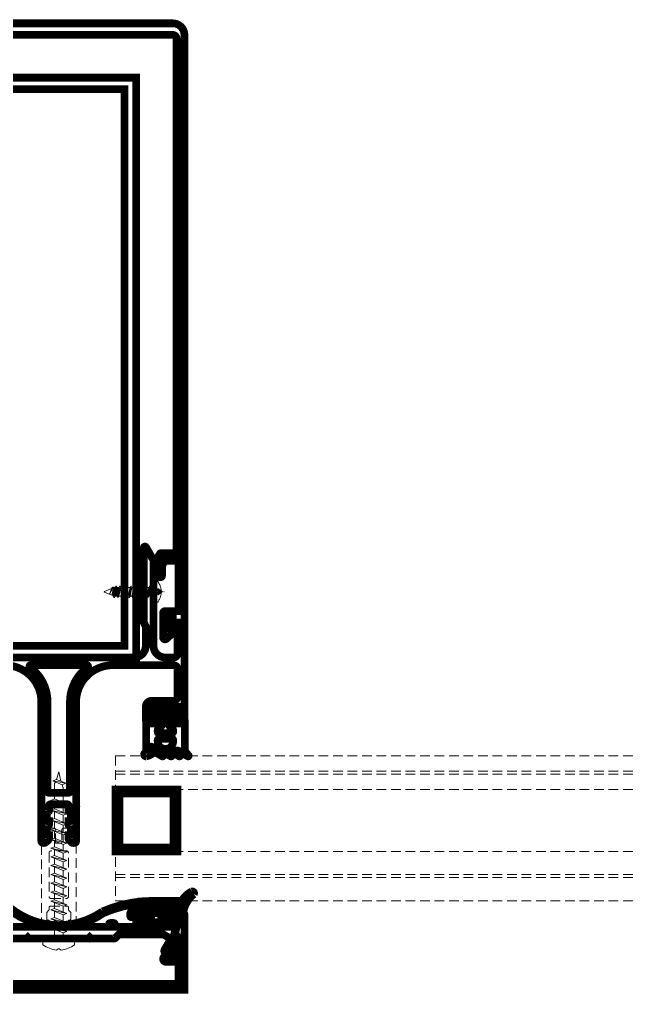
# Model space of a CAD drawing. Extents: x -1457 to 23780, y -2071 to 4205.
# Drawn here: x 8799.82 to 8815.54, y 319.9 to 345.1 of the extents above; entities that cross this region are included whole.
import ezdxf

# ---------------------------------------------------------------- set-up
doc = ezdxf.new("R2010")
doc.units = 0
doc.header["$MEASUREMENT"] = 0
doc.linetypes.add('HIDDEN', pattern=[0.375, 0.25, -0.125])
doc.layers.get('0').update_dxf_attribs({"color": 9, "lineweight": 9})
doc.layers.add('M-TEFRIS2-015', color=129, linetype='Continuous', lineweight=9)

# ---------------------------------------------------------------- blocks, each defined once
blk = doc.blocks.new('vid u')
at = {"lineweight": 5, "ltscale": 0.5}
for p, q in [((-18170.57, 6486.66), (-18169.57, 6487.03)), ((-18167.16, 6486.01), (-18170.57, 6486.66)), ((-18168.16, 6485.65), (-18170.57, 6486.66)), ((-18169.01, 6488.98), (-18169.59, 6487.02)), ((-18169.57, 6487.03), (-18167.16, 6486.01)), ((-18169.01, 6488.98), (-18168.46, 6486.56)), ((-18171.11, 6484.16), (-18170.11, 6484.53)), ((-18167.91, 6482.87), (-18171.11, 6484.16)), ((-18166.91, 6483.23), (-18171.11, 6484.16)), ((-18170.11, 6484.53), (-18170.11, 6485.84)), ((-18170.11, 6484.53), (-18166.91, 6483.23)), ((-18170.11, 6484.53), (-18166.91, 6483.23)), ((-18169.89, 6486.38), (-18170.1, 6485.93)), ((-18167.16, 6486.01), (-18168.16, 6485.65)), ((-18168.16, 6485.65), (-18167.93, 6484.98)), ((-18167.91, 6483.64), (-18167.91, 6484.91)), ((-18171.11, 6481.61), (-18170.11, 6481.97)), ((-18167.91, 6480.31), (-18171.11, 6481.61)), ((-18166.91, 6480.68), (-18171.11, 6481.61)), ((-18170.11, 6481.97), (-18170.11, 6483.76)), ((-18170.11, 6481.97), (-18166.91, 6480.68)), ((-18170.11, 6481.97), (-18166.91, 6480.68)), ((-18166.91, 6483.23), (-18167.91, 6482.87)), ((-18167.91, 6481.08), (-18167.91, 6482.87)), ((-18171.11, 6479.06), (-18170.11, 6479.42)), ((-18167.91, 6477.76), (-18171.11, 6479.06)), ((-18166.91, 6478.12), (-18171.11, 6479.06)), ((-18170.11, 6479.42), (-18170.11, 6481.2)), ((-18170.11, 6479.42), (-18166.91, 6478.12)), ((-18170.11, 6479.42), (-18166.91, 6478.12)), ((-18166.91, 6480.68), (-18167.91, 6480.31)), ((-18167.91, 6478.53), (-18167.91, 6480.31)), ((-18171.11, 6476.5), (-18170.11, 6476.87)), ((-18167.91, 6475.2), (-18171.11, 6476.5)), ((-18166.91, 6475.57), (-18171.11, 6476.5)), ((-18170.11, 6476.87), (-18170.11, 6478.65)), ((-18170.11, 6476.87), (-18166.91, 6475.57)), ((-18170.11, 6476.87), (-18166.91, 6475.57)), ((-18166.91, 6478.12), (-18167.91, 6477.76)), ((-18167.91, 6475.97), (-18167.91, 6477.76)), ((-18171.11, 6473.95), (-18170.11, 6474.31)), ((-18167.91, 6472.65), (-18171.11, 6473.95)), ((-18166.91, 6473.01), (-18171.11, 6473.95)), ((-18170.11, 6474.31), (-18170.11, 6476.1)), ((-18170.11, 6474.31), (-18166.91, 6473.01)), ((-18170.11, 6474.31), (-18166.91, 6473.01)), ((-18166.91, 6475.57), (-18167.91, 6475.2)), ((-18167.91, 6473.42), (-18167.91, 6475.2)), ((-18171.11, 6471.49), (-18170.11, 6471.86)), ((-18167.91, 6470.2), (-18171.11, 6471.49)), ((-18166.91, 6470.56), (-18171.11, 6471.49)), ((-18170.11, 6471.86), (-18170.11, 6473.54)), ((-18170.11, 6471.86), (-18166.91, 6470.56)), ((-18170.11, 6471.86), (-18166.91, 6470.56)), ((-18166.91, 6473.01), (-18167.91, 6472.65)), ((-18167.91, 6470.97), (-18167.91, 6472.65)), ((-18171.11, 6469.24), (-18170.11, 6469.6)), ((-18167.91, 6467.94), (-18171.11, 6469.24)), ((-18166.91, 6468.31), (-18171.11, 6469.24)), ((-18170.11, 6469.6), (-18170.11, 6471.14)), ((-18170.11, 6469.6), (-18166.91, 6468.31)), ((-18170.11, 6469.6), (-18166.91, 6468.31)), ((-18170.11, 6467.35), (-18170.11, 6468.89)), ((-18166.91, 6470.56), (-18167.91, 6470.2)), ((-18167.91, 6468.71), (-18167.91, 6470.2)), ((-18171.11, 6466.99), (-18170.11, 6467.35)), ((-18167.91, 6465.69), (-18171.11, 6466.99)), ((-18166.91, 6466.05), (-18171.11, 6466.99)), ((-18170.11, 6467.35), (-18166.91, 6466.05)), ((-18170.11, 6467.35), (-18166.91, 6466.05)), ((-18170.11, 6465.1), (-18170.11, 6466.63)), ((-18166.91, 6468.31), (-18167.91, 6467.94)), ((-18167.91, 6466.46), (-18167.91, 6467.94)), ((-18171.11, 6464.73), (-18170.11, 6465.1)), ((-18167.91, 6463.43), (-18171.11, 6464.73)), ((-18166.91, 6463.8), (-18171.11, 6464.73)), ((-18170.11, 6465.1), (-18166.91, 6463.8)), ((-18170.11, 6465.1), (-18166.91, 6463.8)), ((-18170.11, 6462.8), (-18170.11, 6464.38)), ((-18166.91, 6466.05), (-18167.91, 6465.69)), ((-18167.91, 6464.2), (-18167.91, 6465.69)), ((-18171.11, 6462.43), (-18170.11, 6462.8)), ((-18167.91, 6461.14), (-18171.11, 6462.43)), ((-18166.91, 6461.5), (-18171.11, 6462.43)), ((-18170.11, 6462.8), (-18166.91, 6461.5)), ((-18170.11, 6462.8), (-18166.91, 6461.5)), ((-18170.11, 6460.5), (-18170.11, 6462.03)), ((-18166.91, 6463.8), (-18167.91, 6463.43)), ((-18167.91, 6461.91), (-18167.91, 6463.43)), ((-18166.91, 6461.5), (-18167.91, 6461.14)), ((-18171.11, 6460.14), (-18170.11, 6460.5)), ((-18167.91, 6458.84), (-18171.11, 6460.14)), ((-18166.91, 6459.2), (-18171.11, 6460.14)), ((-18170.11, 6460.5), (-18166.91, 6459.2)), ((-18170.11, 6460.5), (-18166.91, 6459.2)), ((-18170.11, 6458.2), (-18170.11, 6459.73)), ((-18167.91, 6459.61), (-18167.91, 6461.14)), ((-18166.91, 6459.2), (-18167.91, 6458.84)), ((-18167.91, 6457.31), (-18167.91, 6458.84)), ((-18171.11, 6457.84), (-18170.11, 6458.2)), ((-18167.91, 6456.54), (-18171.11, 6457.84)), ((-18166.91, 6456.91), (-18171.11, 6457.84)), ((-18170.11, 6458.2), (-18166.91, 6456.91)), ((-18170.11, 6455.91), (-18170.11, 6457.44)), ((-18166.91, 6456.91), (-18167.91, 6456.54)), ((-18167.91, 6455.02), (-18167.91, 6456.54)), ((-18171.11, 6455.55), (-18170.11, 6455.91)), ((-18167.91, 6454.25), (-18171.11, 6455.55)), ((-18166.91, 6454.61), (-18171.11, 6455.55)), ((-18170.11, 6455.91), (-18166.91, 6454.61)), ((-18170.11, 6453.61), (-18170.11, 6455.14)), ((-18166.91, 6454.61), (-18167.91, 6454.25)), ((-18167.91, 6452.72), (-18167.91, 6454.25)), ((-18171.11, 6453.25), (-18170.11, 6453.61)), ((-18166.91, 6452.31), (-18171.11, 6453.25)), ((-18167.91, 6451.95), (-18171.11, 6453.25)), ((-18170.11, 6451.31), (-18171.11, 6450.94)), ((-18170.11, 6453.61), (-18166.91, 6452.31)), ((-18170.11, 6453.61), (-18166.91, 6452.31)), ((-18170.11, 6451.31), (-18170.11, 6452.84)), ((-18166.91, 6450.01), (-18170.11, 6451.31)), ((-18166.91, 6452.31), (-18167.91, 6451.95)), ((-18167.91, 6450.42), (-18167.91, 6451.95)), ((-18167.91, 6449.65), (-18171.11, 6450.94)), ((-18171.11, 6450.94), (-18166.91, 6450.01)), ((-18171.11, 6448.64), (-18170.11, 6449.01)), ((-18170.11, 6449.01), (-18170.11, 6450.54)), ((-18170.11, 6449.01), (-18166.91, 6447.71)), ((-18166.91, 6450.01), (-18167.91, 6449.65)), ((-18167.91, 6448.12), (-18167.91, 6449.65)), ((-18167.91, 6447.35), (-18171.11, 6448.64)), ((-18166.91, 6447.71), (-18171.11, 6448.64)), ((-18170.11, 6445.88), (-18170.11, 6448.24)), ((-18166.91, 6447.71), (-18167.91, 6447.35)), ((-18167.91, 6445.88), (-18167.91, 6447.35)), ((-18164.91, 6445.88), (-18173.11, 6445.88)), ((-18173.11, 6444.22), (-18173.11, 6445.88)), ((-18164.91, 6444.22), (-18164.91, 6445.88))]:
    blk.add_line(p, q, dxfattribs=at)
blk.add_lwpolyline([(-18169.59, 6442.85), (-18169.14, 6443.18), (-18168.89, 6443.18), (-18168.43, 6442.85)], dxfattribs=at)
for centre, radius, start, end in [((-18169.91, 6485.84), 0.2, 155.3251, 180), ((-18168.11, 6484.91), 0.2, 0, 19.1116), ((-18168.56, 6450.67), 7.89, 234.7573, 262.4905), ((-18169.46, 6450.67), 7.89, 277.5095, 305.2427)]:
    blk.add_arc(centre, radius, start, end, dxfattribs=at)

msp = doc.modelspace()

# ---------------------------------------------------------------- hatches: boundary and pattern name
at = {"layer": 'M-TEFRIS2-015', "linetype": 'HIDDEN', "lineweight": 0}
h = msp.add_hatch(dxfattribs=at)
h.set_pattern_fill('LINE', color=256, scale=0.666667, angle=585, style=0)
h.set_pattern_definition([(45, (8746.75076, 201.408126), (-0.058925565, 0.058925565), [])])
edge = h.paths.add_edge_path()
edge.add_arc((8804.557, 321.984), 0.625, 117.2, 157.3388)
edge.add_arc((8803.836, 322.298), 0.162, 270.1027, 332.96, ccw=False)
edge.add_line((8803.837, 322.137), (8803.756, 322.137))
edge.add_line((8803.756, 322.137), (8803.742, 322.137))
edge.add_line((8803.742, 322.137), (8803.735, 322.137))
edge.add_line((8803.735, 322.137), (8803.728, 322.139))
edge.add_line((8803.728, 322.139), (8803.72, 322.142))
edge.add_line((8803.72, 322.142), (8803.713, 322.146))
edge.add_line((8803.713, 322.146), (8803.707, 322.151))
edge.add_line((8803.707, 322.151), (8803.702, 322.158))
edge.add_line((8803.702, 322.158), (8803.697, 322.165))
edge.add_line((8803.697, 322.165), (8803.694, 322.172))
edge.add_line((8803.694, 322.172), (8803.692, 322.187))
edge.add_line((8803.692, 322.187), (8803.692, 322.262))
edge.add_line((8803.692, 322.262), (8803.692, 322.265))
edge.add_line((8803.692, 322.265), (8803.691, 322.268))
edge.add_line((8803.691, 322.268), (8803.69, 322.271))
edge.add_line((8803.69, 322.271), (8803.689, 322.274))
edge.add_line((8803.689, 322.274), (8803.686, 322.276))
edge.add_line((8803.686, 322.276), (8803.684, 322.279))
edge.add_line((8803.684, 322.279), (8803.681, 322.28))
edge.add_line((8803.681, 322.28), (8803.678, 322.281))
edge.add_line((8803.678, 322.281), (8803.672, 322.282))
edge.add_line((8803.672, 322.282), (8803.592, 322.282))
edge.add_line((8803.592, 322.282), (8803.589, 322.282))
edge.add_line((8803.589, 322.282), (8803.586, 322.281))
edge.add_line((8803.586, 322.281), (8803.583, 322.28))
edge.add_line((8803.583, 322.28), (8803.581, 322.279))
edge.add_line((8803.581, 322.279), (8803.578, 322.276))
edge.add_line((8803.578, 322.276), (8803.576, 322.274))
edge.add_line((8803.576, 322.274), (8803.574, 322.271))
edge.add_line((8803.574, 322.271), (8803.573, 322.268))
edge.add_line((8803.573, 322.268), (8803.572, 322.262))
edge.add_line((8803.572, 322.262), (8803.572, 322.187))
edge.add_line((8803.572, 322.187), (8803.572, 322.179))
edge.add_line((8803.572, 322.179), (8803.57, 322.172))
edge.add_line((8803.57, 322.172), (8803.567, 322.165))
edge.add_line((8803.567, 322.165), (8803.563, 322.158))
edge.add_line((8803.563, 322.158), (8803.558, 322.151))
edge.add_line((8803.558, 322.151), (8803.551, 322.146))
edge.add_line((8803.551, 322.146), (8803.544, 322.142))
edge.add_line((8803.544, 322.142), (8803.537, 322.139))
edge.add_line((8803.537, 322.139), (8803.522, 322.137))
edge.add_line((8803.522, 322.137), (8803.515, 322.137))
edge.add_line((8803.515, 322.137), (8803.508, 322.139))
edge.add_line((8803.508, 322.139), (8803.5, 322.142))
edge.add_line((8803.5, 322.142), (8803.493, 322.146))
edge.add_line((8803.493, 322.146), (8803.487, 322.151))
edge.add_line((8803.487, 322.151), (8803.482, 322.158))
edge.add_line((8803.482, 322.158), (8803.477, 322.165))
edge.add_line((8803.477, 322.165), (8803.474, 322.172))
edge.add_line((8803.474, 322.172), (8803.472, 322.187))
edge.add_line((8803.472, 322.187), (8803.472, 322.262))
edge.add_line((8803.472, 322.262), (8803.472, 322.265))
edge.add_line((8803.472, 322.265), (8803.471, 322.268))
edge.add_line((8803.471, 322.268), (8803.47, 322.271))
edge.add_line((8803.47, 322.271), (8803.469, 322.274))
edge.add_line((8803.469, 322.274), (8803.466, 322.276))
edge.add_line((8803.466, 322.276), (8803.464, 322.279))
edge.add_line((8803.464, 322.279), (8803.461, 322.28))
edge.add_line((8803.461, 322.28), (8803.458, 322.281))
edge.add_line((8803.458, 322.281), (8803.452, 322.282))
edge.add_line((8803.452, 322.282), (8803.372, 322.282))
edge.add_line((8803.372, 322.282), (8803.369, 322.282))
edge.add_line((8803.369, 322.282), (8803.366, 322.281))
edge.add_line((8803.366, 322.281), (8803.363, 322.28))
edge.add_line((8803.363, 322.28), (8803.361, 322.279))
edge.add_line((8803.361, 322.279), (8803.358, 322.276))
edge.add_line((8803.358, 322.276), (8803.356, 322.274))
edge.add_line((8803.356, 322.274), (8803.354, 322.271))
edge.add_line((8803.354, 322.271), (8803.353, 322.268))
edge.add_line((8803.353, 322.268), (8803.352, 322.262))
edge.add_line((8803.352, 322.262), (8803.352, 322.187))
edge.add_line((8803.352, 322.187), (8803.352, 322.179))
edge.add_line((8803.352, 322.179), (8803.35, 322.172))
edge.add_line((8803.35, 322.172), (8803.347, 322.165))
edge.add_line((8803.347, 322.165), (8803.343, 322.158))
edge.add_line((8803.343, 322.158), (8803.338, 322.151))
edge.add_line((8803.338, 322.151), (8803.331, 322.146))
edge.add_line((8803.331, 322.146), (8803.324, 322.142))
edge.add_line((8803.324, 322.142), (8803.317, 322.139))
edge.add_line((8803.317, 322.139), (8803.302, 322.137))
edge.add_line((8803.302, 322.137), (8803.295, 322.137))
edge.add_line((8803.295, 322.137), (8803.288, 322.139))
edge.add_line((8803.288, 322.139), (8803.28, 322.142))
edge.add_line((8803.28, 322.142), (8803.273, 322.146))
edge.add_line((8803.273, 322.146), (8803.267, 322.151))
edge.add_line((8803.267, 322.151), (8803.262, 322.158))
edge.add_line((8803.262, 322.158), (8803.257, 322.165))
edge.add_line((8803.257, 322.165), (8803.254, 322.172))
edge.add_line((8803.254, 322.172), (8803.252, 322.187))
edge.add_line((8803.252, 322.187), (8803.252, 322.262))
edge.add_line((8803.252, 322.262), (8803.252, 322.265))
edge.add_line((8803.252, 322.265), (8803.251, 322.268))
edge.add_line((8803.251, 322.268), (8803.25, 322.271))
edge.add_line((8803.25, 322.271), (8803.249, 322.274))
edge.add_line((8803.249, 322.274), (8803.246, 322.276))
edge.add_line((8803.246, 322.276), (8803.244, 322.279))
edge.add_line((8803.244, 322.279), (8803.241, 322.28))
edge.add_line((8803.241, 322.28), (8803.238, 322.281))
edge.add_line((8803.238, 322.281), (8803.232, 322.282))
edge.add_line((8803.232, 322.282), (8803.152, 322.282))
edge.add_line((8803.152, 322.282), (8803.149, 322.282))
edge.add_line((8803.149, 322.282), (8803.146, 322.281))
edge.add_line((8803.146, 322.281), (8803.143, 322.28))
edge.add_line((8803.143, 322.28), (8803.141, 322.279))
edge.add_line((8803.141, 322.279), (8803.138, 322.276))
edge.add_line((8803.138, 322.276), (8803.136, 322.274))
edge.add_line((8803.136, 322.274), (8803.134, 322.271))
edge.add_line((8803.134, 322.271), (8803.133, 322.268))
edge.add_line((8803.133, 322.268), (8803.132, 322.262))
edge.add_line((8803.132, 322.262), (8803.132, 322.187))
edge.add_line((8803.132, 322.187), (8803.132, 322.179))
edge.add_line((8803.132, 322.179), (8803.13, 322.172))
edge.add_line((8803.13, 322.172), (8803.127, 322.165))
edge.add_line((8803.127, 322.165), (8803.123, 322.158))
edge.add_line((8803.123, 322.158), (8803.118, 322.151))
edge.add_line((8803.118, 322.151), (8803.111, 322.146))
edge.add_line((8803.111, 322.146), (8803.104, 322.142))
edge.add_line((8803.104, 322.142), (8803.097, 322.139))
edge.add_line((8803.097, 322.139), (8803.082, 322.137))
edge.add_line((8803.082, 322.137), (8803.075, 322.137))
edge.add_line((8803.075, 322.137), (8803.068, 322.139))
edge.add_line((8803.068, 322.139), (8803.06, 322.142))
edge.add_line((8803.06, 322.142), (8803.053, 322.146))
edge.add_line((8803.053, 322.146), (8803.047, 322.151))
edge.add_line((8803.047, 322.151), (8803.042, 322.158))
edge.add_line((8803.042, 322.158), (8803.037, 322.165))
edge.add_line((8803.037, 322.165), (8803.034, 322.172))
edge.add_line((8803.034, 322.172), (8803.032, 322.187))
edge.add_line((8803.032, 322.187), (8803.032, 322.262))
edge.add_line((8803.032, 322.262), (8803.032, 322.265))
edge.add_line((8803.032, 322.265), (8803.031, 322.268))
edge.add_line((8803.031, 322.268), (8803.03, 322.271))
edge.add_line((8803.03, 322.271), (8803.029, 322.274))
edge.add_line((8803.029, 322.274), (8803.026, 322.276))
edge.add_line((8803.026, 322.276), (8803.024, 322.279))
edge.add_line((8803.024, 322.279), (8803.021, 322.28))
edge.add_line((8803.021, 322.28), (8803.018, 322.281))
edge.add_line((8803.018, 322.281), (8803.012, 322.282))
edge.add_line((8803.012, 322.282), (8802.932, 322.282))
edge.add_line((8802.932, 322.282), (8802.929, 322.282))
edge.add_line((8802.929, 322.282), (8802.926, 322.282))
edge.add_line((8802.926, 322.282), (8802.923, 322.28))
edge.add_line((8802.923, 322.28), (8802.921, 322.279))
edge.add_line((8802.921, 322.279), (8802.918, 322.277))
edge.add_line((8802.918, 322.277), (8802.916, 322.274))
edge.add_line((8802.916, 322.274), (8802.914, 322.271))
edge.add_line((8802.914, 322.271), (8802.913, 322.268))
edge.add_line((8802.913, 322.268), (8802.912, 322.262))
edge.add_line((8802.912, 322.262), (8802.912, 322.011))
edge.add_arc((8802.942, 322.011), 0.03, 180, 270)
edge.add_line((8802.942, 321.981), (8803.126, 321.981))
edge.add_line((8803.126, 321.981), (8803.126, 321.811))
edge.add_line((8803.126, 321.811), (8803.051, 321.791))
edge.add_arc((8803.064, 321.743), 0.05, 104.5985, 212.0394)
edge.add_arc((8803.106, 321.769), 0.1, 212.0394, 243.6122)
edge.add_arc((8803.356, 322.273), 0.662, 243.6122, 296.3878)
edge.add_arc((8803.606, 321.769), 0.1, 296.3878, 327.9606)
edge.add_arc((8803.649, 321.743), 0.05, 327.9606, 435.4015)
edge.add_line((8803.661, 321.791), (8803.586, 321.811))
edge.add_line((8803.586, 321.811), (8803.586, 321.981))
edge.add_line((8803.586, 321.981), (8804.006, 321.981))
edge.add_arc((8804.006, 322.031), 0.05, 270, 346.8402)
edge.add_arc((8804.804, 321.875), 0.763, 128.6618, 169.1202, ccw=False)
edge.add_arc((8804.284, 322.493), 0.0486, 333.0293, 465.4317)
edge = h.paths.add_edge_path(flags=16)
edge.add_arc((8803.456, 321.783), 0.03, 280.824, 360)
edge.add_line((8803.486, 321.783), (8803.486, 321.951))
edge.add_arc((8803.456, 321.951), 0.03, 360, 450)
edge.add_line((8803.456, 321.981), (8803.256, 321.981))
edge.add_arc((8803.256, 321.951), 0.03, 90, 180)
edge.add_line((8803.226, 321.951), (8803.226, 321.783))
edge.add_arc((8803.256, 321.783), 0.03, 180, 259.176)
edge.add_arc((8803.356, 322.306), 0.562, 259.176, 280.824)

# ---------------------------------------------------------------- linework, layer by layer
for p, q in [((8802.015, 330.305), (8802.195, 330.379)), ((8802.235, 330.393), (8802.147, 330.227)), ((8802.147, 330.227), (8802.195, 330.379)), ((8802.215, 330.414), (8802.194, 330.315)), ((8802.195, 330.379), (8802.215, 330.414)), ((8802.207, 330.341), (8802.223, 330.414)), ((8802.215, 330.414), (8802.223, 330.414)), ((8802.223, 330.414), (8802.235, 330.393)), ((8802.235, 330.393), (8802.274, 330.407)), ((8802.244, 330.183), (8802.292, 330.407)), ((8802.312, 330.441), (8802.264, 330.148)), ((8802.272, 330.148), (8802.32, 330.441)), ((8802.274, 330.407), (8802.292, 330.407)), ((8802.292, 330.407), (8802.312, 330.441)), ((8802.312, 330.441), (8802.32, 330.441)), ((8802.32, 330.441), (8802.34, 330.407)), ((8802.34, 330.183), (8802.388, 330.407)), ((8802.34, 330.407), (8802.388, 330.407)), ((8802.408, 330.441), (8802.36, 330.148)), ((8802.368, 330.148), (8802.416, 330.441)), ((8802.388, 330.407), (8802.408, 330.441)), ((8802.436, 330.407), (8802.388, 330.183)), ((8802.416, 330.441), (8802.408, 330.441)), ((8802.416, 330.441), (8802.436, 330.407)), ((8802.436, 330.407), (8802.485, 330.407)), ((8802.437, 330.183), (8802.485, 330.407)), ((8802.505, 330.441), (8802.457, 330.148)), ((8802.465, 330.148), (8802.513, 330.441)), ((8802.485, 330.407), (8802.505, 330.441)), ((8802.533, 330.407), (8802.485, 330.183)), ((8802.513, 330.441), (8802.505, 330.441)), ((8802.513, 330.441), (8802.533, 330.407)), ((8802.581, 330.407), (8802.533, 330.407)), ((8802.533, 330.183), (8802.581, 330.407)), ((8802.601, 330.441), (8802.553, 330.148)), ((8802.561, 330.148), (8802.609, 330.441)), ((8802.581, 330.407), (8802.601, 330.441)), ((8802.629, 330.407), (8802.581, 330.183)), ((8802.609, 330.441), (8802.601, 330.441)), ((8802.609, 330.441), (8802.629, 330.407)), ((8802.629, 330.183), (8802.678, 330.407)), ((8802.629, 330.407), (8802.678, 330.407)), ((8802.698, 330.441), (8802.649, 330.148)), ((8802.657, 330.148), (8802.706, 330.441)), ((8802.726, 330.407), (8802.677, 330.183)), ((8802.678, 330.407), (8802.698, 330.441)), ((8802.698, 330.441), (8802.706, 330.441)), ((8802.706, 330.441), (8802.726, 330.407)), ((8802.726, 330.407), (8802.774, 330.407)), ((8802.726, 330.183), (8802.774, 330.407)), ((8802.794, 330.441), (8802.746, 330.148)), ((8802.754, 330.148), (8802.802, 330.441)), ((8802.774, 330.407), (8802.794, 330.441)), ((8802.822, 330.407), (8802.774, 330.183)), ((8802.802, 330.441), (8802.794, 330.441)), ((8802.802, 330.441), (8802.822, 330.407)), ((8803.011, 330.407), (8802.822, 330.407)), ((8802.822, 330.183), (8802.871, 330.407)), ((8802.891, 330.441), (8802.842, 330.148)), ((8802.85, 330.148), (8802.899, 330.441)), ((8802.919, 330.407), (8802.87, 330.183)), ((8802.871, 330.407), (8802.891, 330.441)), ((8802.891, 330.441), (8802.899, 330.441)), ((8802.899, 330.441), (8802.919, 330.407)), ((8802.919, 330.183), (8802.967, 330.407)), ((8802.919, 330.407), (8802.967, 330.407)), ((8802.987, 330.441), (8802.939, 330.148)), ((8802.947, 330.148), (8802.995, 330.441)), ((8802.967, 330.407), (8802.987, 330.441)), ((8803.015, 330.407), (8802.967, 330.183)), ((8802.987, 330.441), (8802.995, 330.441)), ((8802.995, 330.441), (8803.015, 330.407)), ((8803.015, 330.183), (8803.063, 330.407)), ((8803.015, 330.407), (8803.063, 330.407)), ((8803.083, 330.441), (8803.035, 330.148)), ((8803.043, 330.148), (8803.091, 330.441)), ((8803.063, 330.407), (8803.083, 330.441)), ((8803.111, 330.407), (8803.063, 330.183)), ((8803.083, 330.441), (8803.091, 330.441)), ((8803.091, 330.441), (8803.111, 330.407)), ((8803.111, 330.407), (8803.16, 330.407)), ((8803.112, 330.183), (8803.16, 330.407)), ((8803.18, 330.441), (8803.132, 330.148)), ((8803.14, 330.148), (8803.188, 330.441)), ((8803.16, 330.407), (8803.18, 330.441)), ((8803.208, 330.407), (8803.16, 330.183)), ((8803.18, 330.441), (8803.188, 330.441)), ((8803.188, 330.441), (8803.208, 330.407)), ((8803.208, 330.407), (8803.256, 330.407)), ((8803.208, 330.183), (8803.256, 330.407)), ((8803.276, 330.441), (8803.228, 330.148)), ((8803.236, 330.148), (8803.283, 330.435)), ((8803.256, 330.407), (8803.276, 330.441)), ((8803.276, 330.441), (8803.283, 330.441)), ((8803.392, 330.565), (8803.283, 330.565)), ((8803.283, 330.024), (8803.283, 330.565)), ((8802.008, 330.295), (8802.015, 330.305)), ((8802.015, 330.285), (8802.008, 330.295)), ((8802.246, 330.193), (8802.015, 330.285)), ((8802.194, 330.315), (8802.207, 330.341)), ((8802.244, 330.183), (8802.246, 330.193)), ((8802.264, 330.148), (8802.244, 330.183)), ((8802.272, 330.148), (8802.264, 330.148)), ((8802.292, 330.183), (8802.272, 330.148)), ((8802.34, 330.183), (8802.292, 330.183)), ((8802.36, 330.148), (8802.34, 330.183)), ((8802.368, 330.148), (8802.36, 330.148)), ((8802.388, 330.183), (8802.368, 330.148)), ((8802.388, 330.183), (8802.368, 330.148)), ((8802.437, 330.183), (8802.388, 330.183)), ((8802.457, 330.148), (8802.437, 330.183)), ((8802.465, 330.148), (8802.457, 330.148)), ((8802.485, 330.183), (8802.465, 330.148)), ((8802.485, 330.183), (8802.465, 330.148)), ((8802.533, 330.183), (8802.485, 330.183)), ((8802.553, 330.148), (8802.533, 330.183)), ((8802.561, 330.148), (8802.553, 330.148)), ((8802.581, 330.183), (8802.561, 330.148)), ((8802.581, 330.183), (8802.561, 330.148)), ((8802.581, 330.183), (8802.629, 330.183)), ((8802.649, 330.148), (8802.629, 330.183)), ((8802.657, 330.148), (8802.649, 330.148)), ((8802.677, 330.183), (8802.657, 330.148)), ((8802.677, 330.183), (8802.657, 330.148)), ((8802.726, 330.183), (8802.677, 330.183)), ((8802.746, 330.148), (8802.726, 330.183)), ((8802.754, 330.148), (8802.746, 330.148)), ((8802.774, 330.183), (8802.754, 330.148)), ((8802.774, 330.183), (8802.754, 330.148)), ((8802.822, 330.183), (8802.774, 330.183)), ((8802.822, 330.183), (8802.774, 330.183)), ((8802.842, 330.148), (8802.822, 330.183)), ((8802.85, 330.148), (8802.842, 330.148)), ((8802.87, 330.183), (8802.85, 330.148)), ((8802.87, 330.183), (8802.85, 330.148)), ((8802.87, 330.183), (8803.059, 330.183)), ((8802.919, 330.183), (8802.87, 330.183)), ((8802.919, 330.183), (8802.87, 330.183)), ((8802.939, 330.148), (8802.919, 330.183)), ((8802.947, 330.148), (8802.939, 330.148)), ((8802.967, 330.183), (8802.947, 330.148)), ((8802.967, 330.183), (8802.947, 330.148)), ((8803.015, 330.183), (8802.967, 330.183)), ((8803.015, 330.183), (8802.967, 330.183)), ((8803.035, 330.148), (8803.015, 330.183)), ((8803.043, 330.148), (8803.035, 330.148)), ((8803.063, 330.183), (8803.043, 330.148)), ((8803.063, 330.183), (8803.043, 330.148)), ((8803.112, 330.183), (8803.063, 330.183)), ((8803.132, 330.148), (8803.112, 330.183)), ((8803.14, 330.148), (8803.132, 330.148)), ((8803.16, 330.183), (8803.14, 330.148)), ((8803.16, 330.183), (8803.14, 330.148)), ((8803.16, 330.183), (8803.208, 330.183)), ((8803.228, 330.148), (8803.208, 330.183)), ((8803.236, 330.148), (8803.228, 330.148)), ((8803.256, 330.183), (8803.236, 330.148)), ((8803.256, 330.183), (8803.236, 330.148)), ((8803.283, 330.309), (8803.256, 330.183)), ((8803.256, 330.183), (8803.283, 330.183)), ((8803.392, 330.024), (8803.283, 330.024)), ((8802.302, 326.053), (8802.302, 322.301)), ((8802.302, 326.053), (8863.532, 326.053)), ((8802.302, 325.653), (8863.532, 325.653)), ((8802.302, 325.577), (8863.532, 325.577)), ((8802.302, 325.177), (8863.532, 325.177)), ((8800.553, 324.079), (8800.553, 324.029)), ((8800.703, 324.179), (8800.653, 324.179)), ((8800.753, 323.789), (8800.753, 324.129)), ((8800.913, 324.129), (8800.913, 323.789)), ((8801.013, 324.179), (8800.963, 324.179)), ((8801.113, 324.029), (8801.113, 324.079)), ((8800.553, 324.029), (8800.603, 324.029)), ((8800.603, 324.029), (8800.603, 323.889)), ((8801.063, 323.889), (8801.063, 324.029)), ((8801.063, 324.029), (8801.113, 324.029)), ((8800.383, 323.739), (8800.383, 321.649)), ((8800.503, 323.789), (8800.433, 323.789)), ((8801.033, 323.589), (8800.633, 323.589)), ((8800.913, 323.789), (8800.753, 323.789)), ((8801.233, 323.789), (8801.163, 323.789)), ((8801.283, 321.649), (8801.283, 323.739)), ((8802.302, 323.577), (8863.532, 323.577)), ((8800.583, 323.539), (8800.583, 322.409)), ((8801.083, 322.409), (8801.083, 323.539)), ((8802.302, 322.977), (8863.532, 322.977)), ((8802.302, 322.901), (8863.532, 322.901)), ((8800.633, 322.359), (8801.033, 322.359)), ((8800.583, 322.08), (8800.583, 322.129)), ((8800.613, 322.159), (8801.053, 322.159)), ((8801.083, 322.129), (8801.083, 322.08)), ((8802.302, 322.301), (8863.532, 322.301)), ((8800.523, 321.999), (8800.568, 322.045)), ((8800.523, 321.829), (8800.523, 321.999)), ((8801.098, 322.045), (8801.143, 321.999)), ((8801.143, 321.999), (8801.143, 321.829)), ((8800.433, 321.599), (8800.462, 321.599)), ((8800.498, 321.614), (8800.568, 321.685)), ((8800.583, 321.799), (8800.553, 321.799)), ((8800.583, 321.72), (8800.583, 321.799)), ((8801.113, 321.799), (8801.083, 321.799)), ((8801.083, 321.799), (8801.083, 321.72)), ((8801.083, 321.779), (8801.103, 321.799)), ((8801.098, 321.685), (8801.168, 321.614)), ((8801.204, 321.599), (8801.233, 321.599))]:
    msp.add_line(p, q, dxfattribs=at)
at = {"layer": 'M-TEFRIS2-015', "linetype": 'HIDDEN', "lineweight": 0, "const_width": 0.2}
for points in [[(8797.883, 344.7), (8803.783, 344.7), (8803.783, 344.7, -0.414214), (8803.883, 344.6), (8803.883, 331.293), (8803.477, 331.293, 0.267949), (8803.451, 331.278), (8803.307, 331.03, 0.131652), (8803.303, 331.015), (8803.303, 330.881, 0.131652), (8803.307, 330.866), (8803.41, 330.688, 0.267949), (8803.436, 330.673), (8803.473, 330.673, 0.414214), (8803.503, 330.703), (8803.503, 330.969), (8803.575, 331.093), (8803.933, 331.093), (8803.933, 329.793), (8803.583, 329.793, 0.414214), (8803.533, 329.743), (8803.533, 329.113, 0.650971), (8803.617, 329.076), (8803.784, 329.227, 0.508142), (8803.778, 329.275), (8803.713, 329.313), (8803.713, 329.593), (8803.883, 329.593, 0.432363), (8803.983, 329.495), (8804.053, 329.495, 0.477393), (8804.083, 329.523), (8804.083, 344.7, 0.414214), (8803.783, 345), (8803.783, 345), (8797.883, 345, 0.414214)], [(8798.883, 328.595), (8800.833, 328.595), (8802.783, 328.595, 0.414214), (8803.083, 328.895), (8803.083, 329.395), (8803.033, 329.497), (8803.033, 331.433, -0.767327), (8803.089, 331.448), (8803.283, 331.112), (8803.283, 330.325), (8803.253, 330.295), (8803.283, 330.265), (8803.283, 328.895, 0.414214), (8803.583, 328.595), (8803.803, 328.595, 0.414214), (8803.903, 328.695), (8803.903, 329.345), (8803.763, 329.345, -0.414214), (8803.733, 329.375), (8803.733, 329.395, -0.414214), (8803.833, 329.495), (8804.053, 329.495, -0.414214), (8804.083, 329.465), (8804.083, 328.395), (8804.083, 326.925, -0.414214), (8804.053, 326.895), (8803.883, 326.895, -0.414214), (8803.783, 326.995), (8803.783, 327.015), (8803.933, 327.015), (8803.933, 327.315), (8803.613, 327.315), (8803.583, 327.345), (8803.553, 327.315), (8803.233, 327.315), (8803.233, 327.015), (8803.383, 327.015), (8803.383, 326.995, -0.414214), (8803.283, 326.895), (8803.183, 326.895, -0.414214), (8803.083, 326.995), (8803.083, 327.315, -0.414214), (8803.243, 327.475), (8803.803, 327.475, 0.414214), (8803.903, 327.575), (8803.903, 328.295, 0.414214), (8803.803, 328.395), (8802.233, 328.395, 0.414214), (8801.283, 327.445), (8801.283, 324.765), (8801.253, 324.735), (8801.283, 324.705), (8801.283, 323.845, -0.414214), (8801.233, 323.795), (8801.204, 323.795, -0.198912), (8801.169, 323.809), (8801.098, 323.88, -0.198912), (8801.083, 323.916), (8801.083, 323.995), (8801.113, 323.995, 0.414214), (8801.143, 324.025), (8801.143, 324.195), (8801.098, 324.24, -0.198912), (8801.083, 324.276), (8801.083, 324.355), (8801.113, 324.355, 0.414214), (8801.143, 324.385), (8801.143, 324.555), (8801.098, 324.6, -0.198912), (8801.083, 324.636), (8801.083, 324.765, 0.414214), (8801.053, 324.795), (8800.833, 324.795), (8800.613, 324.795, 0.414214), (8800.583, 324.765), (8800.583, 324.636, -0.198912), (8800.569, 324.6), (8800.523, 324.555), (8800.523, 324.385, 0.414214), (8800.553, 324.355), (8800.583, 324.355), (8800.583, 324.276, -0.198912), (8800.569, 324.24), (8800.523, 324.195), (8800.523, 324.025, 0.414214), (8800.553, 323.995), (8800.583, 323.995), (8800.583, 323.916, -0.198912), (8800.569, 323.88), (8800.498, 323.809, -0.198912), (8800.463, 323.795), (8800.433, 323.795, -0.414214), (8800.383, 323.845), (8800.383, 324.705), (8800.413, 324.735), (8800.383, 324.765), (8800.383, 327.445, 0.414214), (8799.433, 328.395)], [(8804.083, 322.298), (8804.083, 322.248), (8803.285, 322.248, 0.10228), (8801.989, 321.98, -0.152313), (8800.833, 321.62, -0.152313), (8799.677, 321.98, 0.159108), (8798.988, 322.248), (8797.811, 322.248), (8797.811, 322.298), (8798.99, 322.298, -0.158967), (8799.708, 322.02, 0.152054), (8800.833, 321.67, 0.152944), (8801.965, 322.024, -0.10266), (8803.285, 322.298), (8804.083, 322.298)], [(8799.533, 321.624), (8802.133, 321.624), (8802.133, 321.694, -0.414214), (8802.163, 321.724), (8802.253, 321.724, -0.414214), (8802.283, 321.694), (8802.283, 321.624), (8802.833, 321.624), (8802.833, 321.874), (8802.713, 321.874, -0.414214), (8802.683, 321.904), (8802.683, 321.974, -0.414214), (8802.733, 322.024), (8803.083, 322.024, -0.414214), (8803.133, 321.974), (8803.133, 321.904, -0.414214), (8803.103, 321.874), (8802.983, 321.874), (8802.983, 321.624), (8803.714, 321.624), (8803.78, 321.874), (8803.663, 321.874, -0.414214), (8803.633, 321.904), (8803.633, 321.974, -0.414214), (8803.683, 322.024), (8803.879, 322.024, -0.493145), (8803.951, 321.93), (8803.817, 321.43), (8803.908, 321.377, -0.414214), (8803.919, 321.336), (8803.703, 320.962, -1), (8803.573, 321.037), (8803.734, 321.316), (8803.547, 321.424), (8802.383, 321.424), (8802.292, 321.333, -0.198912), (8802.271, 321.324), (8801.663, 321.324), (8801.633, 321.354), (8801.603, 321.324), (8800.833, 321.324), (8800.063, 321.324), (8800.033, 321.354), (8800.003, 321.324), (8799.396, 321.324, -0.198912)]]:
    msp.add_lwpolyline(points, format="xyb", dxfattribs=at)
for points in [[(8798.833, 343.595), (8802.833, 343.595), (8802.833, 328.595), (8798.833, 328.595)], [(8799.133, 343.295), (8802.533, 343.295), (8802.533, 328.895), (8799.133, 328.895)], [(8802.302, 323.577), (8802.302, 325.177), (8803.902, 325.177), (8803.902, 323.577)], [(8802.402, 323.677), (8802.402, 325.077), (8803.802, 325.077), (8803.802, 323.677)]]:
    msp.add_lwpolyline(points, close=True, dxfattribs=at)
for points in [[(8802.34, 330.407), (8802.292, 330.183)], [(8803.483, 330.333), (8803.461, 330.303), (8803.461, 330.287), (8803.483, 330.257)]]:
    msp.add_lwpolyline(points, dxfattribs=at)
for points in [[(8801.093, 325.095, 0.414214), (8801.123, 325.125), (8801.123, 327.445, -0.239182), (8801.578, 328.341, 0.725247), (8801.56, 328.395), (8800.833, 328.395), (8800.107, 328.395, 0.725247), (8800.089, 328.341, -0.239182), (8800.543, 327.445), (8800.543, 325.125, 0.414214), (8800.573, 325.095), (8800.833, 325.095)], [(8803.872, 326.885, -0.414214), (8803.772, 326.985), (8803.772, 327.045), (8803.892, 327.045), (8803.892, 327.145, 0.333333), (8803.292, 327.145), (8803.292, 327.045), (8803.412, 327.045), (8803.412, 326.985, -0.414214), (8803.312, 326.885), (8803.092, 326.885), (8803.092, 326.225), (8803.132, 326.225, 0.307685), (8803.192, 326.266, -1.128702), (8803.249, 326.235, -0.201212), (8803.091, 326.135, 0.978531), (8803.091, 326.035, 0.1613), (8803.297, 326.145, -0.307572), (8803.32, 326.147), (8803.51, 326.037, 0.8391), (8803.529, 326.059), (8803.45, 326.154, -0.8391), (8803.476, 326.184), (8803.73, 326.037, 0.8391), (8803.749, 326.059), (8803.67, 326.154, -0.8391), (8803.696, 326.184), (8803.95, 326.037, 0.8391), (8803.969, 326.059), (8803.89, 326.154, -0.8391), (8803.916, 326.184), (8804.17, 326.037, 0.8391), (8804.189, 326.059), (8804.116, 326.147, -0.176327), (8804.092, 326.212), (8804.092, 326.885)], [(8803.672, 326.885), (8803.672, 327.111, 0.375047), (8803.646, 327.141, 0.067879), (8803.538, 327.141, 0.375047), (8803.512, 327.111), (8803.512, 326.885, -0.298217), (8803.452, 326.793, 0.298217), (8803.392, 326.701), (8803.392, 326.668, 0.414214), (8803.422, 326.638), (8803.762, 326.638, 0.414214), (8803.792, 326.668), (8803.792, 326.701, 0.298217), (8803.732, 326.793, -0.298217)], [(8803.392, 326.458), (8803.392, 326.425, 1), (8803.792, 326.425), (8803.792, 326.458, 0.414214), (8803.762, 326.488), (8803.422, 326.488, 0.414214)], [(8804.272, 322.54, 0.176952), (8803.98, 322.225, -0.281357), (8803.837, 322.137), (8803.756, 322.137), (8803.742, 322.137), (8803.735, 322.137), (8803.728, 322.139), (8803.72, 322.142), (8803.713, 322.146), (8803.707, 322.151), (8803.702, 322.158), (8803.697, 322.165), (8803.694, 322.172), (8803.692, 322.187), (8803.692, 322.262), (8803.692, 322.265), (8803.691, 322.268), (8803.69, 322.271), (8803.689, 322.274), (8803.686, 322.276), (8803.684, 322.279), (8803.681, 322.28), (8803.678, 322.281), (8803.672, 322.282), (8803.592, 322.282), (8803.589, 322.282), (8803.586, 322.281), (8803.583, 322.28), (8803.581, 322.279), (8803.578, 322.276), (8803.576, 322.274), (8803.574, 322.271), (8803.573, 322.268), (8803.572, 322.262), (8803.572, 322.187), (8803.572, 322.179), (8803.57, 322.172), (8803.567, 322.165), (8803.563, 322.158), (8803.558, 322.151), (8803.551, 322.146), (8803.544, 322.142), (8803.537, 322.139), (8803.522, 322.137), (8803.515, 322.137), (8803.508, 322.139), (8803.5, 322.142), (8803.493, 322.146), (8803.487, 322.151), (8803.482, 322.158), (8803.477, 322.165), (8803.474, 322.172), (8803.472, 322.187), (8803.472, 322.262), (8803.472, 322.265), (8803.471, 322.268), (8803.47, 322.271), (8803.469, 322.274), (8803.466, 322.276), (8803.464, 322.279), (8803.461, 322.28), (8803.458, 322.281), (8803.452, 322.282), (8803.372, 322.282), (8803.369, 322.282), (8803.366, 322.281), (8803.363, 322.28), (8803.361, 322.279), (8803.358, 322.276), (8803.356, 322.274), (8803.354, 322.271), (8803.353, 322.268), (8803.352, 322.262), (8803.352, 322.187), (8803.352, 322.179), (8803.35, 322.172), (8803.347, 322.165), (8803.343, 322.158), (8803.338, 322.151), (8803.331, 322.146), (8803.324, 322.142), (8803.317, 322.139), (8803.302, 322.137), (8803.295, 322.137), (8803.288, 322.139), (8803.28, 322.142), (8803.273, 322.146), (8803.267, 322.151), (8803.262, 322.158), (8803.257, 322.165), (8803.254, 322.172), (8803.252, 322.187), (8803.252, 322.262), (8803.252, 322.265), (8803.251, 322.268), (8803.25, 322.271), (8803.249, 322.274), (8803.246, 322.276), (8803.244, 322.279), (8803.241, 322.28), (8803.238, 322.281), (8803.232, 322.282), (8803.152, 322.282), (8803.149, 322.282), (8803.146, 322.281), (8803.143, 322.28), (8803.141, 322.279), (8803.138, 322.276), (8803.136, 322.274), (8803.134, 322.271), (8803.133, 322.268), (8803.132, 322.262), (8803.132, 322.187), (8803.132, 322.179), (8803.13, 322.172), (8803.127, 322.165), (8803.123, 322.158), (8803.118, 322.151), (8803.111, 322.146), (8803.104, 322.142), (8803.097, 322.139), (8803.082, 322.137), (8803.075, 322.137), (8803.068, 322.139), (8803.06, 322.142), (8803.053, 322.146), (8803.047, 322.151), (8803.042, 322.158), (8803.037, 322.165), (8803.034, 322.172), (8803.032, 322.187), (8803.032, 322.262), (8803.032, 322.265), (8803.031, 322.268), (8803.03, 322.271), (8803.029, 322.274), (8803.026, 322.276), (8803.024, 322.279), (8803.021, 322.28), (8803.018, 322.281), (8803.012, 322.282), (8802.932, 322.282), (8802.929, 322.282), (8802.926, 322.282), (8802.923, 322.28), (8802.921, 322.279), (8802.918, 322.277), (8802.916, 322.274), (8802.914, 322.271), (8802.913, 322.268), (8802.912, 322.262), (8802.912, 322.011, 0.414214), (8802.942, 321.981), (8803.126, 321.981), (8803.126, 321.811), (8803.051, 321.791, 0.506456), (8803.022, 321.716, 0.13864), (8803.062, 321.68, 0.234436), (8803.651, 321.68, 0.13864), (8803.691, 321.716, 0.506456), (8803.661, 321.791), (8803.586, 321.811), (8803.586, 321.981), (8804.006, 321.981, 0.348434), (8804.055, 322.019, -0.17839), (8804.328, 322.471, 0.651907)], [(8797.733, 320.15), (8797.733, 320.72), (8798.058, 320.72, 1), (8798.058, 320.87), (8797.733, 320.87), (8797.733, 321.35), (8797.818, 321.399, 0.339454), (8797.832, 321.433), (8797.691, 321.959, 0.876976), (8797.583, 321.945), (8797.583, 320), (8804.083, 320), (8804.083, 321.945, 0.876976), (8803.975, 321.959), (8803.834, 321.433, 0.339454), (8803.848, 321.399), (8803.933, 321.35), (8803.933, 320.87), (8803.608, 320.87, 1), (8803.608, 320.72), (8803.933, 320.72), (8803.933, 320.15)], [(8803.462, 321.753, 0.359904), (8803.486, 321.783), (8803.486, 321.951, 0.414214), (8803.456, 321.981), (8803.256, 321.981, 0.414214), (8803.226, 321.951), (8803.226, 321.783, 0.359904), (8803.251, 321.753, 0.094739)], [(8803.462, 321.753, 0.359904), (8803.486, 321.783), (8803.486, 321.951, 0.414214), (8803.456, 321.981), (8803.256, 321.981, 0.414214), (8803.226, 321.951), (8803.226, 321.783, 0.359904), (8803.251, 321.753, 0.094739)]]:
    msp.add_lwpolyline(points, format="xyb", close=True, dxfattribs=at)
at = {"layer": 'M-TEFRIS2-015', "linetype": 'HIDDEN', "lineweight": 0}
for centre, radius, start, end in [((8802.967, 330.265), 0.521, 7.5095, 35.2427), ((8802.967, 330.325), 0.521, 324.7573, 352.4905), ((8800.653, 324.079), 0.1, 90, 180), ((8800.703, 324.129), 0.05, 0, 90), ((8800.963, 324.129), 0.05, 90, 180), ((8801.013, 324.079), 0.1, 360, 90), ((8800.503, 323.889), 0.1, 270, 360), ((8801.163, 323.889), 0.1, 180, 270), ((8800.433, 323.739), 0.05, 90, 180), ((8800.633, 323.539), 0.05, 90, 180), ((8801.033, 323.539), 0.05, 0, 90), ((8801.233, 323.739), 0.05, 0, 90), ((8800.633, 322.409), 0.05, 180, 270), ((8801.033, 322.409), 0.05, 270, 0), ((8800.533, 322.08), 0.05, 315, 360), ((8800.613, 322.129), 0.03, 90, 180), ((8801.053, 322.129), 0.03, 0, 90), ((8801.133, 322.08), 0.05, 180, 225), ((8800.553, 321.829), 0.03, 180, 270), ((8801.113, 321.829), 0.03, 270, 0), ((8800.433, 321.649), 0.05, 180, 270), ((8800.462, 321.649), 0.05, 270, 315), ((8800.533, 321.72), 0.05, 315, 360), ((8801.133, 321.72), 0.05, 180, 225), ((8801.204, 321.649), 0.05, 225, 270), ((8801.233, 321.649), 0.05, 270, 0)]:
    msp.add_arc(centre, radius, start, end, dxfattribs=at)

# ---------------------------------------------------------------- block references
at = {"layer": 'M-TEFRIS2-015', "linetype": 'HIDDEN', "lineweight": 0, "xscale": 0.0999999999985448, "yscale": 0.0999999999985448, "zscale": 0.0999999999985448}
msp.add_blockref('vid u', (10617.735, -323.263), dxfattribs=at)

doc.saveas('drawing.dxf')
